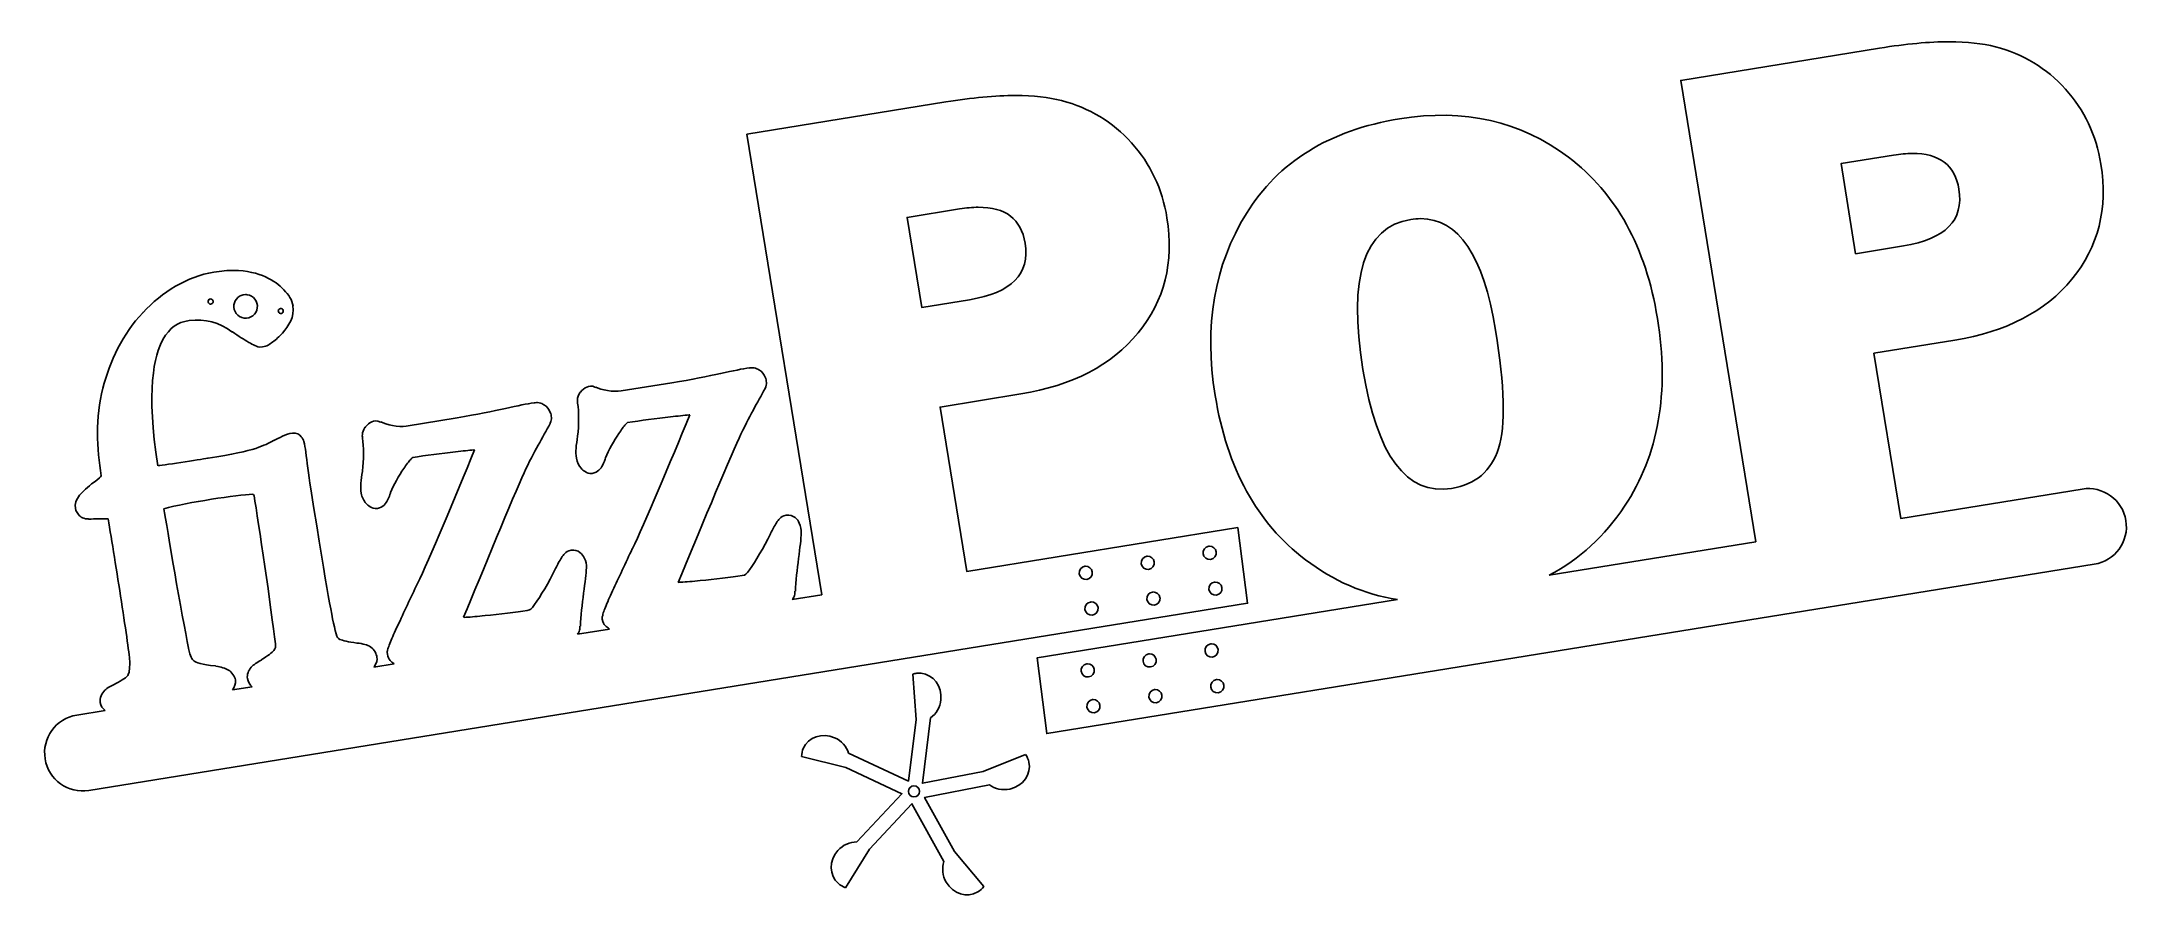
# Model space of a CAD drawing. Extents: x 16 to 3493, y 4 to 1430.
import ezdxf

# ---------------------------------------------------------------- set-up
doc = ezdxf.new("R2010")
doc.units = 0
doc.layers.add('Layer_1', color=7, linetype='CONTINUOUS')

msp = doc.modelspace()

# ---------------------------------------------------------------- linework, layer by layer
at = {"layer": 'Layer_1', "color": 7}
for points in [[(3193.057107, 1430.357456), (3193.057107, 1430.357456)], [(3076.907027, 1419.732416), (2745.707027, 1365.907456), (2870.557107, 597.432416), (2526.632067, 541.857376)], [(1521.651347, 1330.108256), (1190.426307, 1276.283296), (1315.101347, 509.158264), (1266.026307, 501.233304)], [(1637.776387, 1340.733296), (1637.776387, 1340.733296)], [(3116.432067, 1090.257456), (3036.907027, 1077.357456), (3012.557107, 1227.332416), (3100.032067, 1241.532416)], [(3130.907027, 1244.357456), (3130.907027, 1244.357456)], [(1561.176387, 1000.633304), (1481.651347, 987.708264), (1457.276387, 1137.708264), (1544.776387, 1151.908264)], [(1575.651347, 1154.733264), (1575.651347, 1154.733264)], [(2312.457107, 1135.70748), (2312.457107, 1135.70748)], [(355.276459, 1009.233264), (355.276459, 1009.233264)], [(297.251419, 1001.908264), (297.251419, 1001.908264)], [(413.876459, 985.958264), (413.876459, 985.958264)], [(414.701419, 985.933304), (414.876459, 985.908264)], [(434.401419, 990.283224), (434.626379, 990.283224)], [(332.926379, 947.308264), (333.151419, 947.083224), (333.601419, 947.083224)], [(217.926379, 933.983224), (217.926379, 934.208264)], [(3414.182067, 685.282416), (3112.057107, 636.457376), (3067.382067, 911.432416), (3202.007027, 933.307456)], [(1194.651347, 886.858264), (1194.651347, 887.083224)], [(94.526379, 183.283224), (2024.226307, 495.108264), (2007.876387, 621.108264), (1556.576387, 548.183224), (1512.101347, 821.808264), (1646.751347, 843.683224)], [(913.176387, 846.708264), (912.501347, 846.283224), (912.301347, 845.833304)], [(938.701347, 855.233304), (938.476387, 854.558264)], [(1065.701347, 862.208264), (981.251347, 848.683224)], [(707.826379, 804.158264), (623.151419, 790.183224)], [(402.551419, 766.183224), (402.326379, 766.183224)], [(555.076459, 788.658264), (554.651419, 788.008264), (554.201419, 787.583224)], [(580.601419, 797.183224), (580.401419, 796.533304)], [(210.526379, 724.283224), (209.851419, 724.283224), (209.426379, 724.083224)], [(366.976459, 676.733304), (366.976459, 676.733304)], [(94.201419, 635.708264), (94.201419, 635.033304)], [(126.501419, 635.908264), (126.726379, 635.908264)], [(1281.076387, 611.908264), (1281.076387, 612.133304), (1281.076387, 612.358264)], [(999.801347, 586.158264), (999.801347, 585.958264), (999.576387, 585.733304)], [(2274.057107, 501.032424), (1673.607027, 404.007466), (1689.957107, 278.007448), (3434.432067, 559.907456)], [(1754.451187, 556.708264), (1754.451347, 556.708264)], [(1857.576547, 573.333304), (1857.576387, 573.333304)], [(1868.801347, 564.233304), (1868.876547, 563.833304)], [(1960.751587, 589.983224), (1960.751347, 589.983224)], [(1971.976387, 580.858264), (1972.051587, 580.458264)], [(641.701419, 527.908264), (641.701419, 527.683224)], [(923.201347, 553.858264), (923.201347, 554.083224), (923.201347, 554.308264)], [(1765.676387, 547.583224), (1765.701187, 547.183224)], [(1970.351587, 530.433304), (1970.351347, 530.433304)], [(1270.376387, 515.258264), (1271.251347, 515.258264)], [(1764.026467, 497.183224), (1764.026307, 497.183224)], [(1775.226307, 488.083224), (1775.301507, 487.658264)], [(1867.176547, 513.808264), (1867.176387, 513.808264)], [(1878.401347, 504.708264), (1878.476547, 504.283224)], [(1981.576387, 521.333304), (1981.651587, 520.933304)], [(961.726307, 452.058262), (908.176387, 443.408262)], [(912.501347, 456.983222), (913.176387, 456.983222)], [(541.326379, 428.833301), (541.101419, 428.833301)], [(1963.932307, 427.407462), (1963.932067, 427.407462)], [(1975.157107, 418.282422), (1975.232307, 417.882426)], [(306.301419, 390.433302), (305.651419, 390.633302), (305.226379, 390.633302)], [(381.601419, 400.683222), (381.826379, 400.458262)], [(603.251419, 394.133302), (569.026379, 388.608262)], [(1757.631907, 394.157377), (1757.632067, 394.157377)], [(1768.857107, 385.032417), (1768.881907, 384.632417)], [(1860.757267, 410.782426), (1860.757107, 410.782426)], [(1871.982067, 401.657378), (1872.057267, 401.257378)], [(366.801419, 355.933302), (333.626379, 350.558262)], [(1466.887907, 376.979567), (1472.137907, 301.304568), (1459.462947, 198.829568), (1359.812867, 245.429568)], [(1476.662947, 378.554567), (1476.662947, 378.554567)], [(1870.357267, 351.257369), (1870.357107, 351.257369)], [(1973.531747, 367.882409), (1973.532067, 367.882409)], [(1984.757107, 358.782409), (1984.806707, 358.357369)], [(121.551419, 316.308264), (74.276459, 308.658264)], [(1767.182227, 334.607609), (1767.182067, 334.607449)], [(1778.407027, 325.507449), (1778.482227, 325.107449)], [(1881.582067, 342.157369), (1881.657267, 341.732409)], [(1654.537907, 243.079568), (1584.137907, 214.679568), (1482.812867, 195.104568), (1496.312867, 304.279568)], [(1281.562947, 239.904568), (1355.087907, 221.529568), (1448.687907, 177.779568), (1373.562947, 97.429568)], [(1468.662947, 190.979568), (1468.662947, 190.979568)], [(1585.162947, 23.254568), (1536.387907, 81.429568), (1486.437907, 171.729568), (1594.437907, 192.604568)], [(1354.637907, 21.279568), (1394.862947, 85.579568), (1465.362947, 161.029568), (1518.587907, 64.779568)]]:
    msp.add_lwpolyline(points, dxfattribs=at)
for points in [[(3193.057107, 1430.357456), (3159.494867, 1430.392656), (3120.769027, 1426.859616), (3076.907027, 1419.732416)], [(3269.857107, 1421.907456), (3248.266147, 1427.504656), (3222.670787, 1430.326656), (3193.057107, 1430.357456)], [(3386.257107, 1351.607456), (3354.720787, 1386.513056), (3315.917747, 1409.949296), (3269.857107, 1421.907456)], [(1637.776387, 1340.733296), (1604.213987, 1340.768496), (1565.508707, 1337.235456), (1521.651347, 1330.108256)], [(1714.601347, 1332.283296), (1693.006227, 1337.880496), (1667.390387, 1340.702496), (1637.776387, 1340.733296)], [(1830.976387, 1261.983296), (1799.448787, 1296.888896), (1760.653187, 1320.325136), (1714.601347, 1332.283296)], [(3445.357107, 1226.507456), (3437.483907, 1274.985936), (3417.775987, 1316.684336), (3386.257107, 1351.607456)], [(2277.357107, 1302.032416), (2160.699587, 1283.073936), (2075.659827, 1230.487056), (2022.232067, 1144.25748)], [(2558.607027, 1238.107456), (2479.054867, 1298.264736), (2385.294627, 1319.576816), (2277.357107, 1302.032416)], [(1890.076387, 1136.883264), (1882.203107, 1185.361824), (1862.495347, 1227.060256), (1830.976387, 1261.983296)], [(2706.907027, 969.482416), (2687.581987, 1088.400576), (2638.150627, 1177.95004), (2558.607027, 1238.107456)], [(3100.032067, 1241.532416), (3111.162467, 1243.341696), (3121.456227, 1244.291616), (3130.907027, 1244.357456)], [(3130.907027, 1244.357456), (3176.442787, 1244.674496), (3202.487027, 1224.746496), (3209.007027, 1184.60748)], [(3397.157107, 1035.007456), (3441.279987, 1088.836656), (3457.359027, 1152.65492), (3445.357107, 1226.507456)], [(3209.007027, 1184.60748), (3217.377907, 1133.09148), (3186.505107, 1101.648256), (3116.432067, 1090.257456)], [(1544.776387, 1151.908264), (1555.908147, 1153.717544), (1566.199907, 1154.667496), (1575.651347, 1154.733264)], [(1575.651347, 1154.733264), (1621.189987, 1155.050392), (1647.206307, 1135.122304), (1653.726307, 1094.983264)], [(1841.901347, 945.358264), (1886.024227, 999.187384), (1902.077987, 1063.030784), (1890.076387, 1136.883264)], [(2022.232067, 1144.25748), (1968.787107, 1058.019056), (1951.479427, 956.946816), (1970.307027, 841.057456)], [(2216.407027, 884.632416), (2191.425907, 1038.403856), (2217.932307, 1121.624816), (2295.957107, 1134.30748)], [(2295.957107, 1134.30748), (2301.608707, 1135.22532), (2307.113027, 1135.6842), (2312.457107, 1135.70748)], [(2312.457107, 1135.70748), (2375.516627, 1135.98196), (2417.135027, 1073.979216), (2437.332067, 949.682416)], [(1653.726307, 1094.983264), (1662.096947, 1043.467184), (1631.240627, 1012.023976), (1561.176387, 1000.633304)], [(302.601419, 1046.608264), (258.188859, 1039.389784), (216.382859, 1013.546064), (184.776459, 979.383224)], [(336.001419, 1049.433264), (325.885579, 1049.523344), (314.733819, 1048.579792), (302.601419, 1046.608264)], [(418.701419, 1017.783264), (405.525019, 1031.630384), (379.836859, 1049.044552), (336.001419, 1049.433264)], [(336.201419, 992.208264), (337.507259, 1001.939304), (345.752459, 1009.059664), (355.276459, 1009.233264)], [(355.276459, 1009.233264), (356.261739, 1009.251664), (357.244699, 1009.193184), (358.251419, 1009.058264)], [(358.251419, 1009.058264), (368.989259, 1007.617304), (376.542379, 997.746024), (375.101419, 987.008264)], [(418.901419, 1017.558264), (418.825419, 1017.638272), (418.779659, 1017.705104), (418.701419, 1017.783264)], [(419.351419, 1016.908264), (419.158699, 1017.093304), (419.096779, 1017.374584), (418.901419, 1017.558264)], [(434.626379, 990.283224), (433.019739, 1000.203224), (427.527419, 1009.046176), (419.351419, 1016.908264)], [(3202.007027, 933.307456), (3287.974787, 947.273216), (3353.042867, 981.187056), (3397.157107, 1035.007456)], [(184.551419, 978.958264), (150.760459, 943.990824), (129.545819, 897.753544), (118.001419, 853.483224)], [(184.776459, 979.383224), (184.689259, 979.289224), (184.638139, 979.053224), (184.551419, 978.958264)], [(295.976459, 993.483224), (294.072539, 994.055704), (292.778299, 996.082104), (293.026379, 998.058264)], [(293.026379, 998.058264), (293.163259, 999.439864), (293.992139, 1000.694824), (295.201419, 1001.358264)], [(295.201419, 1001.358264), (295.826939, 1001.719784), (296.533259, 1001.906104), (297.251419, 1001.908264)], [(300.951419, 995.333304), (299.962299, 993.690904), (297.803019, 992.862504), (295.976459, 993.483224)], [(297.251419, 1001.908264), (298.448379, 1001.908264), (299.650139, 1001.430344), (300.451419, 1000.533304)], [(300.451419, 1000.533304), (301.760059, 999.168344), (301.978779, 996.927464), (300.951419, 995.333304)], [(353.051419, 970.158264), (342.313579, 971.599224), (334.760459, 981.470504), (336.201419, 992.208264)], [(375.101419, 987.008264), (373.660459, 976.270504), (363.789179, 968.717224), (353.051419, 970.158264)], [(413.551419, 977.633304), (411.268699, 977.997064), (409.712379, 980.150664), (410.076459, 982.433304)], [(410.076459, 982.433304), (410.386379, 984.377944), (411.982619, 985.813864), (413.876459, 985.958264)], [(418.351419, 981.108264), (417.987499, 978.825544), (415.834059, 977.269224), (413.551419, 977.633304)], [(413.876459, 985.958264), (414.147019, 985.979064), (414.422139, 985.966664), (414.701419, 985.933304)], [(414.876459, 985.908264), (417.159099, 985.544344), (418.715259, 983.390904), (418.351419, 981.108264)], [(416.951419, 945.133304), (427.286379, 956.881224), (437.352139, 972.151944), (434.401419, 990.283224)], [(217.926379, 934.208264), (229.912459, 954.933144), (241.483339, 962.591304), (261.576459, 965.858264)], [(261.576459, 965.858264), (288.159339, 969.207304), (311.808699, 963.239304), (332.926379, 947.308264)], [(333.601419, 947.083224), (343.887499, 940.083144), (353.230459, 934.039144), (360.876459, 929.633304)], [(400.801419, 930.283224), (406.209339, 934.241224), (411.783899, 939.258984), (416.951419, 945.133304)], [(1646.751347, 843.683224), (1732.719107, 857.649144), (1797.769667, 891.537784), (1841.901347, 945.358264)], [(2437.332067, 949.682416), (2452.467667, 856.513616), (2454.071507, 790.973216), (2442.157107, 753.082416)], [(2652.182067, 656.807456), (2708.673267, 742.164416), (2726.913027, 846.383296), (2706.907027, 969.482416)], [(209.426379, 724.083224), (189.804539, 847.889784), (203.086619, 909.656904), (217.926379, 933.983224)], [(360.876459, 929.633304), (364.699499, 927.430104), (367.809019, 925.572264), (371.126379, 924.183224)], [(371.126379, 924.183224), (374.443899, 922.794824), (377.023659, 920.891784), (383.776459, 921.983224)], [(383.776459, 921.983224), (391.049259, 923.164104), (395.393419, 926.325544), (400.801419, 930.283224)], [(1194.651347, 887.083224), (1171.346307, 884.371864), (1132.828147, 873.119064), (1065.701347, 862.208264)], [(1197.926307, 887.308264), (1196.623987, 887.190264), (1195.575347, 887.015384), (1194.651347, 886.858264)], [(1202.526307, 887.083224), (1200.749427, 887.440264), (1199.228547, 887.426264), (1197.926307, 887.308264)], [(1210.151347, 884.033304), (1208.069827, 885.124264), (1206.324867, 886.321304), (1202.526307, 887.083224)], [(1221.076387, 871.383224), (1219.104547, 876.390504), (1216.251267, 880.836264), (1210.151347, 884.033304)], [(1220.626307, 853.033304), (1224.311747, 860.065224), (1223.048227, 866.376344), (1221.076387, 871.383224)], [(2364.057107, 686.457376), (2289.069907, 674.272256), (2239.860787, 740.340256), (2216.407027, 884.632416)], [(118.001419, 853.483224), (105.253339, 803.800504), (107.923179, 752.719464), (115.151419, 707.483224)], [(912.301347, 845.833304), (906.555667, 837.879224), (908.461267, 828.885384), (908.576387, 828.158264)], [(923.851347, 855.233304), (919.872147, 853.446744), (916.519907, 850.561144), (913.176387, 846.708264)], [(938.476387, 854.558264), (932.023267, 858.253384), (927.449347, 856.848584), (923.851347, 855.233304)], [(981.251347, 848.683224), (968.365507, 846.589704), (947.681907, 850.526264), (938.701347, 855.233304)], [(1177.426307, 770.133304), (1194.735187, 807.555544), (1207.965267, 828.429784), (1220.626307, 853.033304)], [(1970.307027, 841.057456), (1990.007587, 719.852416), (2040.112227, 628.668816), (2120.607027, 567.507456)], [(580.401419, 796.533304), (573.984299, 800.179704), (569.137179, 798.794584), (565.551419, 797.183224)], [(835.926307, 828.808264), (812.583987, 826.039544), (774.669987, 815.024584), (707.826379, 804.158264)], [(836.576387, 828.808264), (836.481507, 828.799224), (836.021987, 828.817064), (835.926307, 828.808264)], [(839.851347, 829.258264), (838.549187, 829.140424), (837.500547, 828.965144), (836.576387, 828.808264)], [(844.426307, 829.033304), (842.649267, 829.389864), (841.153667, 829.376264), (839.851347, 829.258264)], [(852.076387, 825.758264), (849.994627, 826.849384), (848.224627, 828.270904), (844.426307, 829.033304)], [(862.976387, 812.883224), (861.008227, 817.891944), (858.179587, 822.559544), (852.076387, 825.758264)], [(862.751347, 794.983224), (866.260467, 801.900504), (864.919667, 807.939624), (862.976387, 812.883224)], [(908.576387, 828.158264), (910.794547, 814.486504), (910.898947, 791.416344), (908.576387, 773.383224)], [(991.726307, 796.083224), (1012.940947, 799.481544), (1040.020227, 802.887864), (1063.076387, 805.483224)], [(1095.376387, 808.733304), (1063.414227, 731.522424), (1018.858387, 624.033224), (999.801347, 586.158264)], [(1063.076387, 805.483224), (1074.912627, 806.816104), (1086.034867, 808.039064), (1094.076387, 808.733304)], [(1094.076387, 808.733304), (1094.632947, 808.781144), (1094.845907, 808.689944), (1095.376387, 808.733304)], [(402.326379, 766.183224), (393.417179, 761.694104), (387.247259, 757.831384), (372.426379, 753.083224)], [(433.976459, 778.633304), (421.811899, 776.647864), (411.092939, 770.340584), (402.551419, 766.183224)], [(448.376459, 772.508264), (445.988139, 775.605624), (439.710539, 779.565304), (433.976459, 778.633304)], [(452.526379, 764.658264), (451.759659, 767.199544), (450.764619, 769.411384), (448.376459, 772.508264)], [(554.201419, 787.583224), (548.474379, 779.625944), (550.161179, 770.835624), (550.276459, 770.108264)], [(550.276459, 770.108264), (552.483499, 756.503944), (552.577899, 733.344344), (550.276459, 715.358264)], [(565.551419, 797.183224), (561.574859, 795.397544), (558.420619, 792.505384), (555.076459, 788.658264)], [(623.151419, 790.183224), (610.277579, 788.090504), (589.579659, 792.477784), (580.601419, 797.183224)], [(819.326307, 712.083224), (836.590227, 749.417304), (850.118707, 770.036984), (862.751347, 794.558264)], [(862.751347, 794.558264), (862.785747, 794.621464), (862.716947, 794.922664), (862.751347, 794.983224)], [(908.576387, 773.183224), (906.193507, 758.504904), (904.597987, 747.641224), (906.401347, 736.508264)], [(908.576387, 773.383224), (908.563587, 773.274824), (908.588387, 773.292184), (908.576387, 773.183224)], [(955.076387, 737.383224), (960.390307, 750.262024), (969.161507, 765.862184), (977.326307, 777.983224)], [(977.326307, 777.983224), (981.495187, 784.172984), (985.355827, 789.591304), (988.451347, 793.033304)], [(988.451347, 793.033304), (989.875667, 794.616184), (991.025427, 795.496024), (991.726307, 796.083224)], [(1076.176387, 529.858264), (1105.801347, 601.577784), (1159.625427, 731.598024), (1177.426307, 770.133304)], [(255.026379, 730.608264), (236.041739, 727.643064), (214.717099, 724.634264), (210.526379, 724.283224)], [(293.226379, 736.733304), (291.885579, 736.514424), (274.011339, 733.573944), (255.026379, 730.608264)], [(372.426379, 753.083224), (357.605499, 748.335864), (334.185659, 742.918344), (293.226379, 736.733304)], [(455.801419, 746.558264), (454.807339, 753.801784), (454.060059, 759.574984), (452.526379, 764.658264)], [(464.076459, 685.458264), (459.843179, 711.524424), (457.789659, 732.070264), (455.801419, 746.558264)], [(619.026379, 719.708264), (623.194619, 725.897064), (627.480779, 731.116504), (630.576459, 734.558264)], [(630.576459, 734.558264), (632.005099, 736.146424), (633.151339, 737.247144), (633.851419, 737.833304)], [(633.851419, 737.833304), (655.070539, 741.230664), (682.145419, 744.837624), (705.201419, 747.433304)], [(736.851419, 750.483224), (704.900139, 673.303544), (660.730859, 565.728344), (641.701419, 527.908264)], [(705.201419, 747.433304), (717.037739, 748.765304), (727.710779, 749.789864), (735.751419, 750.483224)], [(735.751419, 750.483224), (736.194779, 750.517784), (736.423739, 750.448984), (736.851419, 750.483224)], [(906.401347, 736.508264), (907.528147, 729.566024), (910.484947, 724.288344), (914.251347, 719.933304)], [(950.051347, 724.733304), (952.745187, 729.723864), (954.135667, 734.365064), (955.076387, 737.383224)], [(2442.157107, 753.082416), (2430.233747, 715.182896), (2404.208547, 692.986416), (2364.057107, 686.457376)], [(112.326379, 703.783224), (99.325579, 694.098664), (89.975579, 686.462104), (83.726379, 680.008264)], [(114.926379, 707.058264), (114.448139, 706.181624), (113.350059, 704.848024), (112.326379, 703.783224)], [(115.151419, 707.483224), (115.123419, 707.413064), (115.046219, 707.276984), (114.926379, 707.058264)], [(550.276459, 714.683224), (547.939819, 700.186984), (546.296859, 689.328744), (548.101419, 678.258264)], [(550.276459, 715.358264), (550.242059, 715.140904), (550.310779, 714.898584), (550.276459, 714.683224)], [(596.976459, 679.333304), (602.281659, 692.225304), (610.840699, 707.555384), (619.026379, 719.708264)], [(718.726379, 471.608262), (748.385099, 543.392264), (801.554227, 673.585304), (819.326307, 712.083224)], [(914.251347, 719.933304), (916.134707, 717.754984), (918.293987, 715.931624), (921.026307, 714.258264)], [(921.026307, 714.258264), (923.758787, 712.584664), (927.256067, 710.471544), (933.026307, 711.408264)], [(933.026307, 711.408264), (942.419587, 712.936104), (947.357587, 719.742184), (950.051347, 724.733304)], [(83.726379, 680.008264), (77.119339, 673.185624), (72.617419, 666.143144), (71.951419, 658.183224)], [(219.676459, 652.508264), (258.541019, 663.084824), (342.613259, 675.873144), (366.976459, 676.733304)], [(366.976459, 676.733304), (367.527339, 676.530184), (368.262219, 676.448984), (368.726379, 676.058264)], [(368.726379, 676.058264), (369.408619, 675.492344), (369.653019, 674.548024), (369.801419, 674.308264)], [(369.801419, 674.308264), (376.529579, 632.703864), (398.747259, 484.075704), (405.176459, 427.308261)], [(506.201419, 444.308262), (498.659979, 473.674982), (493.590219, 503.850424), (464.076459, 685.458264)], [(548.101419, 678.258264), (549.222219, 671.304504), (552.406939, 665.814664), (556.176459, 661.458264)], [(556.176459, 661.458264), (558.061099, 659.279384), (560.193739, 657.455864), (562.926379, 655.783224)], [(575.151419, 653.158264), (584.544619, 654.685864), (589.482539, 661.690584), (592.176459, 666.683224)], [(592.176459, 666.683224), (594.698059, 671.356424), (595.816059, 675.427544), (596.751419, 678.458264)], [(596.751419, 678.458264), (596.813819, 678.667464), (596.915819, 679.137304), (596.976459, 679.333304)], [(3486.982067, 632.732416), (3481.370307, 667.459616), (3448.909187, 690.894256), (3414.182067, 685.282416)], [(71.951419, 658.183224), (71.385099, 651.406424), (73.787819, 647.202984), (77.176459, 642.908264)], [(77.176459, 642.908264), (80.397339, 638.826984), (86.437979, 634.969064), (94.201419, 635.708264)], [(94.201419, 635.033304), (105.167659, 635.957304), (113.561819, 635.692104), (126.501419, 635.908264)], [(126.726379, 635.908264), (132.466139, 600.573144), (141.219419, 546.294664), (148.751419, 497.783224)], [(260.701419, 420.108261), (249.144059, 474.130022), (224.458779, 623.065224), (219.676459, 652.508264)], [(562.926379, 655.783224), (565.659099, 654.111224), (569.380299, 652.220984), (575.151419, 653.158264)], [(1239.826307, 629.158264), (1236.490147, 624.183624), (1233.127267, 617.994744), (1229.801347, 611.033304)], [(1245.301347, 636.133304), (1243.166547, 633.997544), (1241.513667, 631.674904), (1239.826307, 629.158264)], [(1255.776387, 641.808264), (1249.998467, 640.870504), (1247.435907, 638.268824), (1245.301347, 636.133304)], [(1270.826307, 637.883224), (1267.190947, 640.749624), (1261.129347, 642.677064), (1255.776387, 641.808264)], [(1277.576387, 628.708264), (1276.183427, 631.703224), (1274.461587, 635.018424), (1270.826307, 637.883224)], [(1281.076387, 612.358264), (1281.089187, 617.442424), (1280.362307, 622.719144), (1277.576387, 628.708264)], [(2526.632067, 541.857376), (2577.323427, 568.601616), (2619.184947, 606.921856), (2652.182067, 656.807456)], [(3434.432067, 559.907456), (3469.159267, 565.519376), (3492.593667, 598.005136), (3486.982067, 632.732416)], [(1229.801347, 610.833304), (1218.015107, 586.788824), (1204.974147, 565.106504), (1194.676387, 550.808264)], [(1229.801347, 611.033304), (1229.766947, 610.955544), (1229.835747, 610.909944), (1229.801347, 610.833304)], [(1276.501347, 569.808264), (1278.780707, 587.796984), (1280.735907, 602.723784), (1281.076387, 611.908264)], [(881.751347, 570.883224), (878.412947, 565.909864), (875.252867, 559.946744), (871.926307, 552.983224)], [(887.201347, 577.858264), (885.066147, 575.723464), (883.440307, 573.400104), (881.751347, 570.883224)], [(897.676387, 583.533304), (891.899267, 582.595064), (889.336147, 579.993464), (887.201347, 577.858264)], [(912.501347, 579.608264), (908.867987, 582.473544), (903.031427, 584.402184), (897.676387, 583.533304)], [(919.701347, 570.658264), (918.308227, 573.652344), (916.134627, 576.743384), (912.501347, 579.608264)], [(923.201347, 554.308264), (923.222947, 559.413624), (922.487187, 564.668904), (919.701347, 570.658264)], [(999.576387, 585.733304), (989.012867, 563.134904), (976.585267, 537.146024), (966.851347, 515.908264)], [(1271.251347, 515.258264), (1271.757107, 531.612024), (1274.221667, 551.820504), (1276.501347, 569.808264)], [(1743.926147, 544.233304), (1743.107747, 550.251384), (1747.332627, 555.814904), (1753.351187, 556.633304)], [(1753.351187, 556.633304), (1753.717427, 556.682984), (1754.089187, 556.695224), (1754.451187, 556.708264)], [(1754.451347, 556.708264), (1759.881827, 556.904024), (1764.725187, 553.045384), (1765.676387, 547.583224)], [(1847.101507, 560.883224), (1846.283267, 566.901544), (1850.483027, 572.439864), (1856.501507, 573.258264)], [(1859.476547, 551.458264), (1853.457907, 550.639864), (1847.919987, 554.865144), (1847.101507, 560.883224)], [(1856.501507, 573.258264), (1856.867747, 573.308024), (1857.214467, 573.320104), (1857.576547, 573.333304)], [(1857.576387, 573.333304), (1863.006707, 573.528984), (1867.849507, 569.695144), (1868.801347, 564.233304)], [(1868.876547, 563.833304), (1869.694947, 557.814904), (1865.495027, 552.276664), (1859.476547, 551.458264)], [(1950.251587, 577.508264), (1949.433267, 583.526584), (1953.633027, 589.065064), (1959.651587, 589.883224)], [(1962.626547, 568.083224), (1956.608147, 567.264984), (1951.069827, 571.490184), (1950.251587, 577.508264)], [(1959.651587, 589.883224), (1960.017827, 589.933144), (1960.389587, 589.970184), (1960.751587, 589.983224)], [(1960.751347, 589.983224), (1966.181747, 590.178984), (1971.024387, 586.320104), (1971.976387, 580.858264)], [(1972.051587, 580.458264), (1972.870147, 574.440104), (1968.645187, 568.901624), (1962.626547, 568.083224)], [(2120.607027, 567.507456), (2167.011347, 532.239144), (2218.153827, 510.075144), (2274.057107, 501.032424)], [(641.701419, 527.683224), (631.132939, 505.085144), (618.711179, 479.095944), (608.976459, 457.858262)], [(871.926307, 552.783224), (860.140147, 528.739624), (846.874147, 507.056184), (836.576387, 492.758264)], [(871.926307, 552.983224), (871.891907, 552.899944), (871.960707, 552.860264), (871.926307, 552.783224)], [(918.401347, 511.758264), (920.679587, 529.746664), (922.865987, 544.665144), (923.201347, 553.858264)], [(1080.526307, 530.083224), (1078.739747, 529.964904), (1077.702387, 529.935064), (1076.176387, 529.858264)], [(1112.626307, 532.708264), (1100.549187, 531.512904), (1089.008147, 530.635784), (1080.526307, 530.083224)], [(1182.651347, 541.208264), (1164.637907, 538.280504), (1136.780867, 535.099304), (1112.626307, 532.708264)], [(1194.676387, 550.808264), (1189.103107, 543.067224), (1188.481187, 542.158104), (1182.651347, 541.208264)], [(1756.301187, 534.808264), (1750.282627, 533.989784), (1744.744627, 538.215064), (1743.926147, 544.233304)], [(1765.701187, 547.183224), (1766.519667, 541.165144), (1762.319747, 535.626584), (1756.301187, 534.808264)], [(1959.826547, 517.958264), (1959.008147, 523.976504), (1963.233107, 529.539944), (1969.251587, 530.358264)], [(1969.251587, 530.358264), (1969.617827, 530.408104), (1969.989587, 530.419944), (1970.351587, 530.433304)], [(1970.351347, 530.433304), (1975.781347, 530.631704), (1980.624467, 526.795064), (1981.576387, 521.333304)], [(148.751419, 497.783224), (152.585019, 473.092982), (156.048859, 450.117302), (158.576459, 432.108262)], [(836.576387, 492.758264), (830.999667, 485.012024), (830.415907, 484.108424), (824.576387, 483.158264)], [(913.176387, 456.983222), (913.682147, 473.337622), (916.122787, 493.769544), (918.401347, 511.758264)], [(954.851347, 488.633304), (953.347027, 484.966184), (952.258627, 481.789544), (951.351347, 479.033304)], [(966.851347, 515.908264), (961.984707, 505.289544), (957.860067, 495.966824), (954.851347, 488.633304)], [(1266.026307, 501.233304), (1267.152467, 502.836184), (1268.145587, 504.547384), (1269.076387, 506.508264)], [(1269.076387, 506.508264), (1270.028307, 508.513144), (1270.332867, 511.656424), (1270.376387, 515.258264)], [(1753.501507, 484.708264), (1752.683107, 490.726504), (1756.908067, 496.264984), (1762.926467, 497.083224)], [(1762.926467, 497.083224), (1763.292787, 497.133144), (1763.664547, 497.170104), (1764.026467, 497.183224)], [(1764.026307, 497.183224), (1769.456387, 497.381784), (1774.274627, 493.545224), (1775.226307, 488.083224)], [(1775.301507, 487.658264), (1776.119747, 481.640024), (1771.894947, 476.101542), (1765.876547, 475.283222)], [(1856.676547, 501.333304), (1855.858067, 507.351544), (1860.083027, 512.889944), (1866.101507, 513.708264)], [(1869.051507, 491.908264), (1863.033027, 491.089864), (1857.494787, 495.314984), (1856.676547, 501.333304)], [(1866.101507, 513.708264), (1866.467747, 513.758104), (1866.814467, 513.795064), (1867.176547, 513.808264)], [(1867.176387, 513.808264), (1872.606307, 514.006744), (1877.449427, 510.170104), (1878.401347, 504.708264)], [(1878.476547, 504.283224), (1879.294947, 498.264984), (1875.069987, 492.726664), (1869.051507, 491.908264)], [(1972.226547, 508.533304), (1966.208147, 507.714744), (1960.644867, 511.940104), (1959.826547, 517.958264)], [(1981.651587, 520.933304), (1982.469827, 514.915064), (1978.245187, 509.351464), (1972.226547, 508.533304)], [(608.976459, 457.858262), (604.108939, 447.239382), (599.760299, 437.917462), (596.751419, 430.583221)], [(722.676459, 471.608262), (721.003499, 471.496902), (720.172299, 471.685862), (718.726379, 471.608262)], [(754.301419, 474.433302), (742.224379, 473.237622), (731.158219, 472.161542), (722.676459, 471.608262)], [(824.576387, 483.158264), (806.562947, 480.230184), (778.455667, 476.823862), (754.301419, 474.433302)], [(911.201347, 448.258262), (912.153907, 450.262822), (912.457667, 453.379542), (912.501347, 456.983222)], [(950.276387, 474.883222), (949.959267, 473.441222), (948.956627, 472.276902), (949.601347, 468.333302)], [(949.601347, 468.333302), (951.230307, 458.255862), (956.578467, 455.933302), (960.951347, 452.633302)], [(951.351347, 479.033304), (950.897747, 477.654984), (950.593107, 476.325622), (950.276387, 474.883222)], [(960.951347, 452.633302), (961.208307, 452.439222), (961.469267, 452.248582), (961.726307, 452.058262)], [(1765.876547, 475.283222), (1759.858147, 474.464902), (1754.319827, 478.690104), (1753.501507, 484.708264)], [(158.576459, 432.108262), (161.103899, 414.099702), (162.700379, 399.950022), (162.726379, 397.833302)], [(260.701419, 419.883221), (260.692619, 419.952821), (260.714219, 420.052981), (260.701419, 420.108261)], [(269.226379, 398.933302), (265.834859, 401.470422), (263.897019, 405.911622), (260.701419, 419.883221)], [(405.176459, 427.308261), (405.744219, 421.777141), (405.463179, 420.300181), (402.551419, 416.608261)], [(506.201419, 444.108262), (506.192619, 444.107942), (506.210219, 444.273942), (506.201419, 444.308262)], [(512.751419, 434.933302), (508.581259, 437.039062), (507.868059, 438.059942), (506.201419, 444.108262)], [(541.101419, 428.833301), (526.404379, 430.634741), (517.004059, 432.785222), (512.751419, 434.933302)], [(564.026379, 422.058261), (557.783659, 426.135941), (551.287259, 427.383061), (541.326379, 428.833301)], [(574.276459, 405.483222), (573.548619, 409.957862), (570.269339, 417.980261), (564.026379, 422.058261)], [(593.276459, 420.983221), (592.822539, 419.605941), (592.493259, 418.275141), (592.176459, 416.833301)], [(596.751419, 430.583221), (595.246939, 426.916581), (594.183419, 423.740661), (593.276459, 420.983221)], [(908.176387, 443.408262), (909.286227, 444.869862), (910.322787, 446.410902), (911.201347, 448.258262)], [(1953.432307, 414.932426), (1952.613987, 420.950742), (1956.813747, 426.489062), (1962.832307, 427.307462)], [(1962.832307, 427.307462), (1963.198547, 427.357062), (1963.570307, 427.394342), (1963.932307, 427.407462)], [(1963.932067, 427.407462), (1969.362467, 427.603142), (1974.205187, 423.744342), (1975.157107, 418.282422)], [(1975.232307, 417.882426), (1976.050867, 411.864186), (1971.825907, 406.325786), (1965.807267, 405.507466)], [(162.726379, 397.833302), (162.739179, 383.648502), (161.575659, 378.150822), (159.451419, 374.933302)], [(305.226379, 390.633302), (282.892779, 393.072582), (272.656139, 396.367542), (269.226379, 398.933302)], [(327.051419, 383.658262), (321.352539, 387.080342), (314.907499, 388.710742), (306.301419, 390.433302)], [(338.601419, 367.308262), (337.561099, 373.680342), (332.750219, 380.235782), (327.051419, 383.658262)], [(364.801419, 388.458262), (360.389019, 383.760582), (357.646459, 375.853062), (358.676459, 369.483222)], [(381.826379, 400.458262), (374.627899, 396.324182), (369.134299, 393.070262), (364.801419, 388.458262)], [(402.551419, 416.608261), (399.639739, 412.916662), (392.834539, 407.545302), (381.601419, 400.683222)], [(569.026379, 388.608262), (569.706379, 389.442342), (570.359819, 390.336022), (571.001419, 391.308262)], [(571.001419, 391.308262), (573.482859, 395.068822), (575.107419, 400.397622), (574.276459, 405.483222)], [(592.176459, 416.833301), (591.860139, 415.390821), (591.082299, 414.227382), (591.726379, 410.283222)], [(591.726379, 410.283222), (593.356779, 400.198262), (598.276299, 397.882982), (602.651419, 394.583222)], [(602.651419, 394.583222), (602.849019, 394.434582), (603.050379, 394.280102), (603.251419, 394.133302)], [(1747.106867, 381.682417), (1746.288467, 387.700738), (1750.513347, 393.239057), (1756.531907, 394.057377)], [(1756.531907, 394.057377), (1756.898147, 394.106977), (1757.269907, 394.144337), (1757.631907, 394.157377)], [(1757.632067, 394.157377), (1763.062547, 394.353137), (1767.905907, 390.494417), (1768.857107, 385.032417)], [(1768.881907, 384.632417), (1769.700387, 378.614177), (1765.500467, 373.075777), (1759.481907, 372.257369)], [(1850.282227, 398.307458), (1849.463987, 404.325706), (1853.663747, 409.864106), (1859.682227, 410.682426)], [(1862.657267, 388.882418), (1856.638707, 388.064018), (1851.100707, 392.289297), (1850.282227, 398.307458)], [(1859.682227, 410.682426), (1860.048467, 410.732026), (1860.395187, 410.769386), (1860.757267, 410.782426)], [(1860.757107, 410.782426), (1866.187507, 410.978186), (1871.030227, 407.119306), (1871.982067, 401.657378)], [(1872.057267, 401.257378), (1872.875747, 395.239217), (1868.675667, 389.700737), (1862.657267, 388.882418)], [(1965.807267, 405.507466), (1959.788787, 404.688986), (1954.250547, 408.914266), (1953.432307, 414.932426)], [(121.051419, 350.058262), (116.222299, 345.491222), (112.397499, 337.114265), (113.626379, 329.558265)], [(137.851419, 360.308262), (131.300939, 357.222822), (125.790779, 354.539622), (121.051419, 350.058262)], [(138.276459, 360.758262), (138.082779, 360.660022), (138.051019, 360.406342), (137.851419, 360.308262)], [(159.451419, 374.933302), (157.358139, 371.762982), (151.553579, 367.438662), (138.276459, 360.758262)], [(333.626379, 350.558262), (337.417979, 355.130902), (339.587019, 361.222422), (338.601419, 367.308262)], [(358.676459, 369.483222), (359.530219, 364.224262), (362.785659, 359.319702), (366.801419, 355.933302)], [(1470.262947, 377.854567), (1469.131987, 377.621287), (1467.999907, 377.325647), (1466.887907, 376.979567)], [(1476.662947, 378.554567), (1474.513027, 378.524519), (1472.383427, 378.291415), (1470.262947, 377.854567)], [(1480.537907, 378.404567), (1479.251107, 378.528951), (1477.952787, 378.572599), (1476.662947, 378.554567)], [(1513.512867, 334.479567), (1515.761267, 356.759167), (1501.009347, 376.425767), (1480.537907, 378.404567)], [(1759.481907, 372.257369), (1753.463347, 371.438969), (1747.925347, 375.664257), (1747.106867, 381.682417)], [(1859.832227, 338.782409), (1859.013827, 344.800729), (1863.238787, 350.339049), (1869.257267, 351.157369)], [(1869.257267, 351.157369), (1869.623507, 351.206969), (1869.995267, 351.244169), (1870.357267, 351.257369)], [(1870.357107, 351.257369), (1875.787027, 351.455929), (1880.630147, 347.619289), (1881.582067, 342.157369)], [(1963.006707, 355.407449), (1962.188387, 361.425689), (1966.413267, 366.964089), (1972.431747, 367.782409)], [(1975.381747, 345.982409), (1969.363267, 345.164009), (1963.825027, 349.389289), (1963.006707, 355.407449)], [(1972.431747, 367.782409), (1972.797987, 367.832009), (1973.169747, 367.869209), (1973.531747, 367.882409)], [(1973.532067, 367.882409), (1978.962067, 368.080889), (1983.805267, 364.244329), (1984.757107, 358.782409)], [(1984.806707, 358.357369), (1985.624947, 352.339209), (1981.400227, 346.800729), (1975.381747, 345.982409)], [(113.626379, 329.558265), (114.524059, 324.060425), (117.577819, 319.530024), (121.551419, 316.308264)], [(1496.312867, 304.279568), (1505.598227, 310.844528), (1512.221587, 321.682927), (1513.512867, 334.479567)], [(1756.682227, 322.132409), (1755.863827, 328.150729), (1760.088787, 333.714089), (1766.107187, 334.532409)], [(1769.057267, 312.707448), (1763.038787, 311.888968), (1757.500547, 316.114248), (1756.682227, 322.132409)], [(1766.107187, 334.532409), (1766.473507, 334.582009), (1766.820227, 334.594009), (1767.182227, 334.607609)], [(1767.182067, 334.607449), (1772.612147, 334.805929), (1777.455267, 330.969289), (1778.407027, 325.507449)], [(1778.482227, 325.107449), (1779.300467, 319.089209), (1775.075827, 313.525768), (1769.057267, 312.707448)], [(1872.232227, 329.357369), (1866.213747, 328.538969), (1860.650467, 332.764249), (1859.832227, 338.782409)], [(1881.657267, 341.732409), (1882.475587, 335.714169), (1878.250707, 330.175769), (1872.232227, 329.357369)], [(74.276459, 308.658264), (39.549258, 303.046184), (16.114698, 270.585384), (21.726378, 235.858264)], [(1336.387907, 271.129568), (1315.893587, 280.15252), (1292.620947, 272.187528), (1284.412947, 253.329568)], [(1284.412947, 253.329568), (1282.578547, 249.11504), (1281.620707, 244.562816), (1281.562947, 239.904568)], [(1359.812867, 245.429568), (1356.438067, 256.288016), (1348.158307, 265.947448), (1336.387907, 271.129568)], [(21.726378, 235.858264), (27.338218, 201.130744), (59.799259, 177.671624), (94.526379, 183.283224)], [(1628.512867, 185.579568), (1650.396787, 190.326104), (1664.531907, 210.44856), (1660.087907, 230.529568)], [(1660.087907, 230.529568), (1659.094787, 235.01744), (1657.229187, 239.27696), (1654.537907, 243.079568)], [(1468.662947, 172.354568), (1463.519027, 172.354568), (1459.362867, 176.510672), (1459.362947, 181.654568)], [(1459.362947, 181.654568), (1459.362947, 186.798464), (1463.519027, 190.979568), (1468.662947, 190.979568)], [(1468.662947, 190.979568), (1473.806787, 190.979568), (1477.987907, 186.798464), (1477.987907, 181.654568)], [(1477.987907, 181.654568), (1477.987907, 176.510672), (1473.806787, 172.354568), (1468.662947, 172.354568)], [(1594.437907, 192.604568), (1603.551587, 185.79876), (1615.940227, 182.852624), (1628.512867, 185.579568)], [(1341.887907, 83.079568), (1326.973347, 66.376496), (1327.389267, 41.788296), (1342.787907, 28.154568)], [(1373.562947, 97.429568), (1362.197827, 97.570696), (1350.449747, 92.668256), (1341.887907, 83.079568)], [(1518.587907, 64.779568), (1514.937507, 54.012144), (1515.987427, 41.313968), (1522.462947, 30.204568)], [(1342.787907, 28.154568), (1346.229267, 25.107592), (1350.225427, 22.773968), (1354.637907, 21.279568)], [(1522.462947, 30.204568), (1533.739747, 10.858488), (1557.238067, 3.647704), (1574.962947, 14.079568)], [(1574.962947, 14.079568), (1578.924147, 16.410976), (1582.378147, 19.519896), (1585.162947, 23.254568)]]:
    msp.add_open_spline(points, degree=3, dxfattribs=at)

doc.saveas('drawing.dxf')
